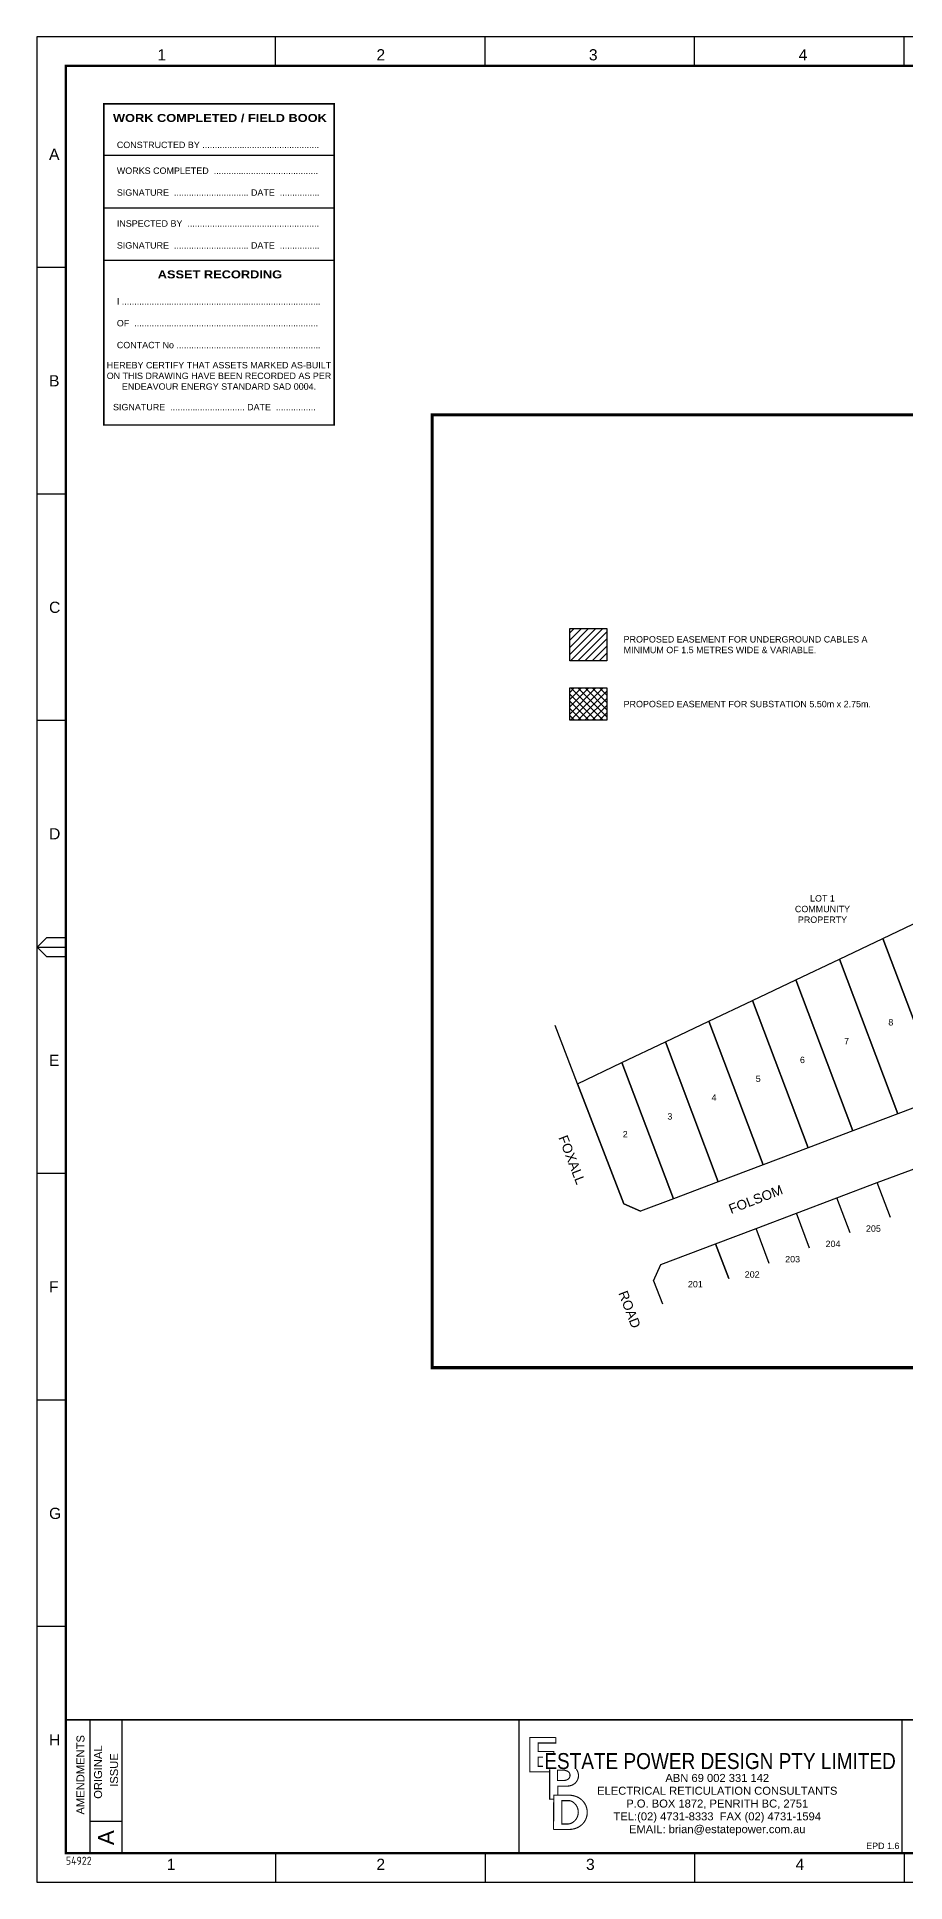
# Paper-space layout 'Duct (2)' of a CAD drawing. Header units: metres. Extents: x 5 to 810, y -4 to 572.
# Drawn here: x 5 to 277, y -4 to 572 of the extents above; entities that cross this region are included whole.
import ezdxf
from ezdxf.enums import TextEntityAlignment as Align

# ---------------------------------------------------------------- set-up
doc = ezdxf.new("R2010")
doc.units = ezdxf.units.M
doc.header["$LTSCALE"] = 0.7
doc.layers.get('0').update_dxf_attribs({"color": 6})
for name, color, linetype in [('_User Miscellaneous1', 3, 'Continuous'), ('Cadastre Developer_SP_NEW', 4, 'Continuous'), ('Cadastre Roads_SP_EXT', 4, 'Continuous'), ('Notes', 7, 'Continuous'), ('SupportsUG_SP_EXT', 7, 'Continuous')]:
    doc.layers.add(name, color=color, linetype=linetype)
doc.styles.add('ARIAL', font='arial.ttf', dxfattribs={"height": 2})
doc.styles.add('iecISOCP', font='isocp.shx')
doc.styles.get("Standard").update_dxf_attribs({"font": 'arial.ttf'})
doc.styles.add('STYLE2', font='')
doc.styles.get('STYLE2').set_extended_font_data('Arial Black')

# ---------------------------------------------------------------- blocks, each defined once
blk = doc.blocks.new('A1_FRAME_TITLE')
at = {"layer": 'Notes', "linetype": 'Continuous'}
for p, q in [((89.11, 565.42), (89.11, 574.47)), ((154.62, 565.38), (154.62, 574.47)), ((220.13, 565.42), (220.13, 574.47)), ((285.64, 565.38), (285.64, 574.47)), ((23.61, 502.43), (14.56, 502.43)), ((23.61, 431.68), (14.56, 431.68)), ((23.61, 360.93), (14.56, 360.93)), ((14.62, 290.18), (17.62, 293.18)), ((14.62, 290.18), (23.61, 290.18)), ((17.62, 287.18), (14.62, 290.18)), ((17.62, 293.18), (23.61, 293.18)), ((23.61, 287.18), (17.62, 287.18)), ((23.61, 219.43), (14.56, 219.43)), ((23.61, 148.68), (14.56, 148.68)), ((23.61, 77.93), (14.56, 77.93)), ((89.11, 7.22), (89.11, -1.86)), ((154.62, 7.22), (154.62, -1.86)), ((220.13, 7.22), (220.13, -1.86)), ((285.64, 7.22), (285.64, -1.86))]:
    blk.add_line(p, q, dxfattribs=at)
at = {"layer": 'Notes', "color": 7, "linetype": 'Continuous'}
for p, q in [((31.18, 7.18), (31.18, 48.83)), ((41.18, 7.18), (41.18, 48.83)), ((31.18, 17.18), (41.18, 17.18))]:
    blk.add_line(p, q, dxfattribs=at)
blk.add_lwpolyline([(14.56, -1.86), (818.76, -1.86), (818.76, 574.47), (14.56, 574.47)], close=True, dxfattribs=at)
at = {"layer": 'Notes', "color": 7, "linetype": 'Continuous', "const_width": 0.8}
blk.add_lwpolyline([(23.61, 7.18), (809.71, 7.18), (809.71, 565.42), (23.61, 565.42)], close=True, dxfattribs=at)
at = {"layer": 'Notes', "color": 7, "linetype": 'Continuous', "const_width": 0.5, "flags": 128}
blk.add_lwpolyline([(23.61, 48.83), (809.71, 48.83)], dxfattribs=at)
at = {"layer": 'Notes', "color": 7}
blk.add_lwpolyline([(165.24, 48.83), (284.9, 48.83), (284.9, 7.18), (165.24, 7.18)], close=True, dxfattribs=at)
at = {"layer": 'Notes', "color": 7, "linetype": 'Continuous', "const_width": 0.35}
for points in [[(176.71, 43.33), (168.65, 43.31), (168.65, 32.56), (174.76, 32.56), (174.78, 33.28)], [(176.12, 38.43), (176.12, 38.92), (171.23, 38.92), (171.25, 41.59), (176.71, 41.59), (176.71, 43.33)], [(172.71, 34.29), (171.25, 34.3), (171.25, 37.16), (172.74, 37.17)], [(176.03, 14.55), (176.09, 24.01)], [(176.03, 14.55), (176.09, 24.01)]]:
    blk.add_lwpolyline(points, dxfattribs=at)
for points in [[(183.13, 33.4, -0.450066), (182.27, 28.67, -0.148283), (180.17, 28.13), (177.39, 28.08), (177.39, 25.3), (176.09, 25.3), (176.09, 24.01), (174.8, 24.01), (174.8, 33.4)], [(176.03, 14.55), (180.85, 14.58, 0.094119), (183.26, 15.05, 0.680737), (183.21, 24.82, 0.07457), (181.11, 25.29), (177.5, 25.32)]]:
    blk.add_lwpolyline(points, format="xyb", dxfattribs=at)
for points in [[(177.24, 33.11), (177.27, 29.86), (179.32, 29.89, 0.169964), (180.66, 30.37, 0.568878), (180.29, 32.81, 0.028232), (179.51, 33.08)], [(178.62, 16.28), (180.38, 16.28, 0.135336), (181.9, 16.7, 0.570377), (181.87, 23.27, 0.141047), (180.64, 23.59), (178.62, 23.59)]]:
    blk.add_lwpolyline(points, format="xyb", close=True, dxfattribs=at)
at = {"layer": 'Notes', "color": 7, "style": 'ARIAL'}
for s, p in [('1', (52.22, 567.13)), ('2', (120.68, 567.13)), ('3', (187.07, 567.13)), ('4', (252.64, 567.13)), ('A', (18.36, 536.06)), ('B', (18.36, 465.31)), ('C', (18.36, 394.56)), ('D', (18.36, 323.81)), ('E', (18.36, 253.06)), ('F', (18.36, 182.31)), ('G', (18.36, 111.56)), ('H', (18.36, 40.81)), ('1', (55.15, 1.93)), ('2', (120.66, 1.93)), ('3', (186.17, 1.93)), ('4', (251.67, 1.93))]:
    blk.add_text(s, height=3.5, dxfattribs=at).set_placement(p)
for s, height, p in [('AMENDMENTS', 2.5, (29.43, 19.23)), ('ORIGINAL', 2.5, (34.93, 24.15)), ('ISSUE', 2.5, (39.93, 27.9)), ('A', 5, (38.68, 9.68))]:
    blk.add_text(s, height=height, rotation=90, dxfattribs=at).set_placement(p)
for s, p in [('ABN 69 002 331 142', (227.19, 29.42)), ('ELECTRICAL RETICULATION CONSULTANTS', (227.19, 25.42)), ('P.O. BOX 1872, PENRITH BC, 2751', (227.19, 21.42)), ('TEL:(02) 4731-8333  FAX (02) 4731-1594', (227.19, 17.42)), ('EMAIL: brian@estatepower.com.au', (227.19, 13.42))]:
    blk.add_text(s, height=2.5, rotation=360, dxfattribs=at).set_placement(p, align=Align.CENTER)
at = {"layer": 'Notes', "color": 7, "insert": (173.15, 38.44), "char_height": 5, "width": 182.4516, "attachment_point": 1, "rotation": 360, "style": 'ARIAL'}
blk.add_mtext('{\\W0.85;ESTATE POWER DESIGN PTY LIMITED}', dxfattribs=at)
at = {"layer": 'Notes', "color": 7, "insert": (284.13, 10.46), "char_height": 2, "width": 10.6241, "attachment_point": 3, "style": 'ARIAL'}
blk.add_mtext('EPD 1.6', dxfattribs=at)
at = {"layer": 'Notes', "color": 7}
blk.add_attdef('EPD_REF_NO', text='', height=5, dxfattribs=at).set_placement((774.73, 53.98), align=Align.CENTER)
at = {"layer": 'Notes', "color": 3, "style": 'iecISOCP', "flags": 8}
blk.add_attdef('VERSION_NO', text='', height=2.5, rotation=90, dxfattribs=at).set_placement((287.42, 45.75), align=Align.MIDDLE_CENTER)
at = {"layer": 'Notes', "color": 7, "style": 'ARIAL'}
for tag, p in [('CAP_NO', (498.55, 44.67)), ('IE_NUM', (498.41, 39.02)), ('REF_No_1', (320.6, 33.52)), ('REF_1', (342.16, 33.52)), ('GEN_WO', (427.07, 32.97)), ('HV_SWITCH', (498.82, 33.37)), ('REF_No_2', (320.6, 27.52)), ('REF_2', (342.16, 27.52)), ('OH_WO', (427.07, 27.02)), ('UBD_REF', (498.41, 27.04)), ('REF_No_3', (320.6, 21.52)), ('REF_3', (342.16, 21.52)), ('UG_WO', (427.07, 21.26)), ('GIS_MAP_No', (498.41, 21.25)), ('REF_No_4', (320.6, 15.52)), ('REF_4', (342.16, 15.52)), ('HV_OP_DIAG', (498.69, 15.41)), ('SUB_WO', (427.07, 15.02)), ('LGA', (498.31, 8.99))]:
    blk.add_attdef(tag, p, '', height=2, dxfattribs=at)
at = {"layer": 'Notes', "color": 7, "style": 'ARIAL', "width": 1.1}
for tag, p in [('T1', (669.73, 40.68)), ('T2', (669.73, 35.56)), ('T3', (669.73, 30.13)), ('T4', (669.73, 24.87)), ('T5', (669.73, 19.44)), ('T6', (669.73, 14.18))]:
    blk.add_attdef(tag, text='', height=3.5, dxfattribs=at).set_placement(p, align=Align.CENTER)
at = {"layer": 'Notes', "color": 7, "style": 'ARIAL'}
for tag, height, p in [('scale', 2, (553.12, 34.48)), ('DRAWN', 2, (553.12, 26.14)), ('REV', 5, (805.41, 18.31)), ('CHD', 2, (553.12, 10.14)), ('DESIGN', 2, (590.98, 10.36))]:
    blk.add_attdef(tag, text='', height=height, dxfattribs=at).set_placement(p, align=Align.CENTER)
blk.add_attdef('NUM', text='', height=7, dxfattribs=at).set_placement((777.73, 21.33), align=Align.MIDDLE_CENTER)
at = {"layer": 'Notes', "style": 'iecISOCP'}
blk.add_attdef('ExportID', (23.63, 3.56), '', height=2.5, dxfattribs=at)
at = {"layer": 'Notes', "color": 7, "style": 'ARIAL'}
for tag, p in [('NS', (777.48, 9.33)), ('SHTS', (789.29, 9.33))]:
    blk.add_attdef(tag, text='', height=2, dxfattribs=at).set_placement(p, align=Align.MIDDLE)
at = {"layer": 'Notes', "style": 'iecISOCP', "flags": 1}
for tag, p in [('ProjectType', (28.72, -25.63)), ('ProjectNumber', (38.11, -25.65)), ('DrawingNumber', (50.06, -25.64)), ('ProjectDescription', (62.11, -25.66)), ('ExportDate', (74.83, -25.62)), ('ExportUserName', (83.7, -25.63)), ('DesignerCompanyName', (96.03, -25.63)), ('ExportAreaOfInterest', (111.65, -25.65)), ('GIS_SUCCESS', (126.54, -25.61)), ('CAD_SUCCESS', (136.34, -25.62)), ('DEPOTCODE', (146.65, -25.71)), ('ExportCategories', (154.63, -25.63)), ('Comments', (168.93, -25.72)), ('EPD_-_VERSION_1.5', (176.35, -25.72))]:
    blk.add_attdef(tag, p, '', height=1, dxfattribs=at)
blk = doc.blocks.new('A$C274A1714')
at = {"color": 7}
for p, q in [((11.87, -27.87), (83.87, -27.87)), ((11.87, -44.36), (83.87, -44.36))]:
    blk.add_line(p, q, dxfattribs=at)
at = {"color": 7, "const_width": 0.5}
blk.add_lwpolyline([(11.87, -61.46), (11.87, -11.87), (83.87, -11.87), (83.87, -60.73)], dxfattribs=at)
blk.add_lwpolyline([(83.87, -60.73), (83.87, -112.17), (11.87, -112.17), (11.87, -60.73)], close=True, dxfattribs=at)
at = {"color": 7, "style": 'STYLE2'}
for s, p in [('WORK COMPLETED / FIELD BOOK', (48.16, -16.27)), ('ASSET RECORDING', (48.16, -65.13))]:
    blk.add_text(s, height=2.5, dxfattribs=at).set_placement(p, align=Align.MIDDLE_CENTER)
at = {"color": 7, "style": 'ARIAL'}
for s, p in [('CONSTRUCTED BY ...............................................', (15.95, -25.68)), ('WORKS COMPLETED  ..........................................', (15.95, -33.74)), ('SIGNATURE  .............................. DATE  ................', (15.95, -40.57)), ('INSPECTED BY  .....................................................  ', (15.95, -50.23)), ('SIGNATURE  .............................. DATE  ................', (15.95, -57.07)), ('I ................................................................................', (15.95, -74.54)), ('OF  ..........................................................................', (15.95, -81.37)), ('CONTACT No ..........................................................', (15.95, -88.2)), ('SIGNATURE  .............................. DATE  ................', (14.76, -107.58))]:
    blk.add_text(s, height=2, dxfattribs=at).set_placement(p)
at = {"color": 7, "insert": (47.87, -96.83), "char_height": 2, "width": 72.0478, "attachment_point": 5, "style": 'ARIAL'}
blk.add_mtext('HEREBY CERTIFY THAT ASSETS MARKED AS-BUILT ON THIS DRAWING HAVE BEEN RECORDED AS PER ENDEAVOUR ENERGY STANDARD SAD 0004. ', dxfattribs=at)

psp = doc.layouts.new('Duct (2)')

# ---------------------------------------------------------------- hatches: boundary and pattern name
at = {"layer": '_User Miscellaneous1'}
h = psp.add_hatch(dxfattribs=at)
h.set_pattern_fill('ANSI31', color=3, scale=0.5)
h.set_pattern_definition([(45, (16.0214, 299.517), (-1.122532, 1.122532), [])])
h.paths.add_polyline_path([(172, 377.16), (183.61, 377.16), (183.61, 387.31), (172, 387.31)])
h = psp.add_hatch(dxfattribs=at)
h.set_pattern_fill('ANSI37', color=3, scale=0.5)
h.paths.add_polyline_path([(172, 358.62), (183.61, 358.62), (183.61, 368.76), (172, 368.76)])

# ---------------------------------------------------------------- linework, layer by layer
at = {"layer": '_User Miscellaneous1', "const_width": 1}
psp.add_lwpolyline([(704.72, 156.45), (129, 156.45), (129, 454.03), (704.72, 454.03)], close=True, dxfattribs=at)
at = {"layer": '_User Miscellaneous1'}
for points in [[(172, 387.31), (183.61, 387.31), (183.61, 377.16), (172, 377.16)], [(172, 368.76), (183.61, 368.76), (183.61, 358.62), (172, 358.62)]]:
    psp.add_lwpolyline(points, close=True, dxfattribs=at)
at = {"layer": 'Cadastre Developer_SP_NEW'}
for p, q in [((269.88, 290.49), (286.19, 298.25)), ((256.28, 284.03), (269.88, 290.49)), ((288.58, 240.98), (269.88, 290.49)), ((242.69, 277.57), (256.28, 284.03)), ((274.55, 235.68), (256.28, 284.03)), ((229.1, 271.11), (242.69, 277.57)), ((260.52, 230.38), (242.69, 277.57)), ((215.5, 264.65), (229.1, 271.11)), ((201.91, 258.19), (215.5, 264.65)), ((232.46, 219.77), (215.5, 264.65)), ((188.31, 251.73), (201.91, 258.19)), ((218.42, 214.47), (201.91, 258.19)), ((174.42, 245.13), (188.31, 251.73)), ((204.39, 209.17), (188.31, 251.73)), ((174.42, 245.13), (188.92, 207.6)), ((232.46, 219.77), (218.42, 214.47)), ((218.42, 214.47), (204.39, 209.17)), ((188.92, 207.6), (194.1, 205.28)), ((188.92, 207.6), (194.1, 205.28)), ((204.39, 209.17), (194.1, 205.28)), ((259.62, 198.58), (255.5, 209.45)), ((246.99, 193.8), (242.87, 204.68)), ((217.61, 195.14), (230.24, 199.91)), ((234.37, 189.01), (230.24, 199.91)), ((200.52, 188.68), (217.61, 195.14)), ((217.61, 195.14), (221.74, 184.23)), ((221.74, 184.23), (217.61, 195.14)), ((198.22, 183.53), (200.52, 188.68)), ((198.22, 183.53), (200.99, 176.36))]:
    psp.add_line(p, q, dxfattribs=at)
at = {"layer": 'Cadastre Developer_SP_NEW', "linetype": 'Continuous'}
for p, q in [((246.49, 225.08), (229.1, 271.11)), ((288.58, 240.98), (274.55, 235.68)), ((274.55, 235.68), (260.52, 230.38)), ((246.49, 225.08), (232.46, 219.77)), ((260.52, 230.38), (246.49, 225.08)), ((255.5, 209.45), (268.12, 214.22)), ((268.12, 214.22), (280.75, 218.99)), ((272.24, 203.36), (268.12, 214.22)), ((242.87, 204.68), (255.5, 209.45)), ((230.24, 199.91), (242.87, 204.68))]:
    psp.add_line(p, q, dxfattribs=at)
for points in [[(288.58, 240.98), (269.88, 290.49), (286.19, 298.25), (305.42, 247.34), (288.58, 240.98)], [(274.55, 235.68), (256.28, 284.03), (269.88, 290.49), (288.58, 240.98), (274.55, 235.68)], [(246.49, 225.08), (229.1, 271.11), (242.69, 277.57), (260.52, 230.38), (246.49, 225.08)], [(232.46, 219.77), (215.5, 264.65), (229.1, 271.11), (246.49, 225.08), (232.46, 219.77)]]:
    psp.add_lwpolyline(points, close=True, dxfattribs=at)
for points in [[(252.57, 282.27), (256.28, 284.03), (274.55, 235.68), (270.72, 234.23)], [(260.52, 230.38), (242.69, 277.57)]]:
    psp.add_lwpolyline(points, dxfattribs=at)
at = {"layer": 'Cadastre Developer_SP_NEW', "flags": 128}
psp.add_lwpolyline([(174.42, 245.13), (167.41, 263.27)], dxfattribs=at)
at = {"layer": 'Cadastre Developer_SP_NEW'}
for points in [[(215.5, 264.65), (232.46, 219.77), (218.42, 214.47), (201.91, 258.19), (215.5, 264.65)], [(204.39, 209.17), (188.31, 251.73), (201.91, 258.19), (218.42, 214.47), (204.39, 209.17)], [(188.31, 251.73), (204.39, 209.17), (194.1, 205.28), (188.92, 207.6), (174.42, 245.13), (188.31, 251.73)]]:
    psp.add_lwpolyline(points, close=True, dxfattribs=at)

# ---------------------------------------------------------------- block references
psp.add_blockref('A$C274A1714', (14.52, 563.03))
at = {"layer": 'SupportsUG_SP_EXT'}
ref = psp.add_blockref('A1_FRAME_TITLE', (-9.08, -2.39), dxfattribs=at)
ref.add_attrib('ExportID', '54922', (14.55, 1.17), dxfattribs={"layer": 'Notes', "height": 2.5, "style": 'iecISOCP'})

# ---------------------------------------------------------------- texts
at = {"layer": '_User Miscellaneous1', "char_height": 2, "attachment_point": 4, "style": 'ARIAL'}
for s, insert in [('PROPOSED EASEMENT FOR UNDERGROUND CABLES A MINIMUM OF 1.5 METRES WIDE & VARIABLE.', (188.84, 382.24)), ('PROPOSED EASEMENT FOR SUBSTATION 5.50m x 2.75m.', (188.84, 363.69))]:
    psp.add_mtext_dynamic_manual_height_columns(s, width=80.014, gutter_width=10, heights=[0], dxfattribs=dict(at, insert=insert))
at = {"layer": 'Cadastre Developer_SP_NEW', "style": 'ARIAL'}
for s, p in [('8', (272.35, 263.31)), ('7', (258.54, 257.43)), ('6', (244.73, 251.55)), ('5', (230.91, 245.67)), ('4', (217.1, 239.79)), ('3', (203.29, 233.91)), ('2', (189.35, 228.33)), ('204', (254.29, 194.09)), ('205', (266.91, 198.87)), ('203', (241.66, 189.32)), ('202', (229.03, 184.54)), ('201', (211.27, 181.51))]:
    psp.add_text(s, height=2, dxfattribs=at).set_placement(p, align=Align.CENTER)
at = {"layer": 'Cadastre Developer_SP_NEW', "insert": (250.99, 304.02), "char_height": 2, "width": 29.7501, "attachment_point": 2, "style": 'ARIAL'}
psp.add_mtext('LOT 1\\PCOMMUNITY PROPERTY', dxfattribs=at)
at = {"layer": 'Cadastre Roads_SP_EXT'}
for s, rotation, p in [('FOXALL', 291.1088, (168.41, 228.3)), ('FOLSOM', 21.1088, (222.41, 204.42)), ('ROAD', 291.1088, (187.14, 179.73))]:
    psp.add_text(s, height=3, rotation=rotation, dxfattribs=at).set_placement(p)

doc.saveas('drawing.dxf')
